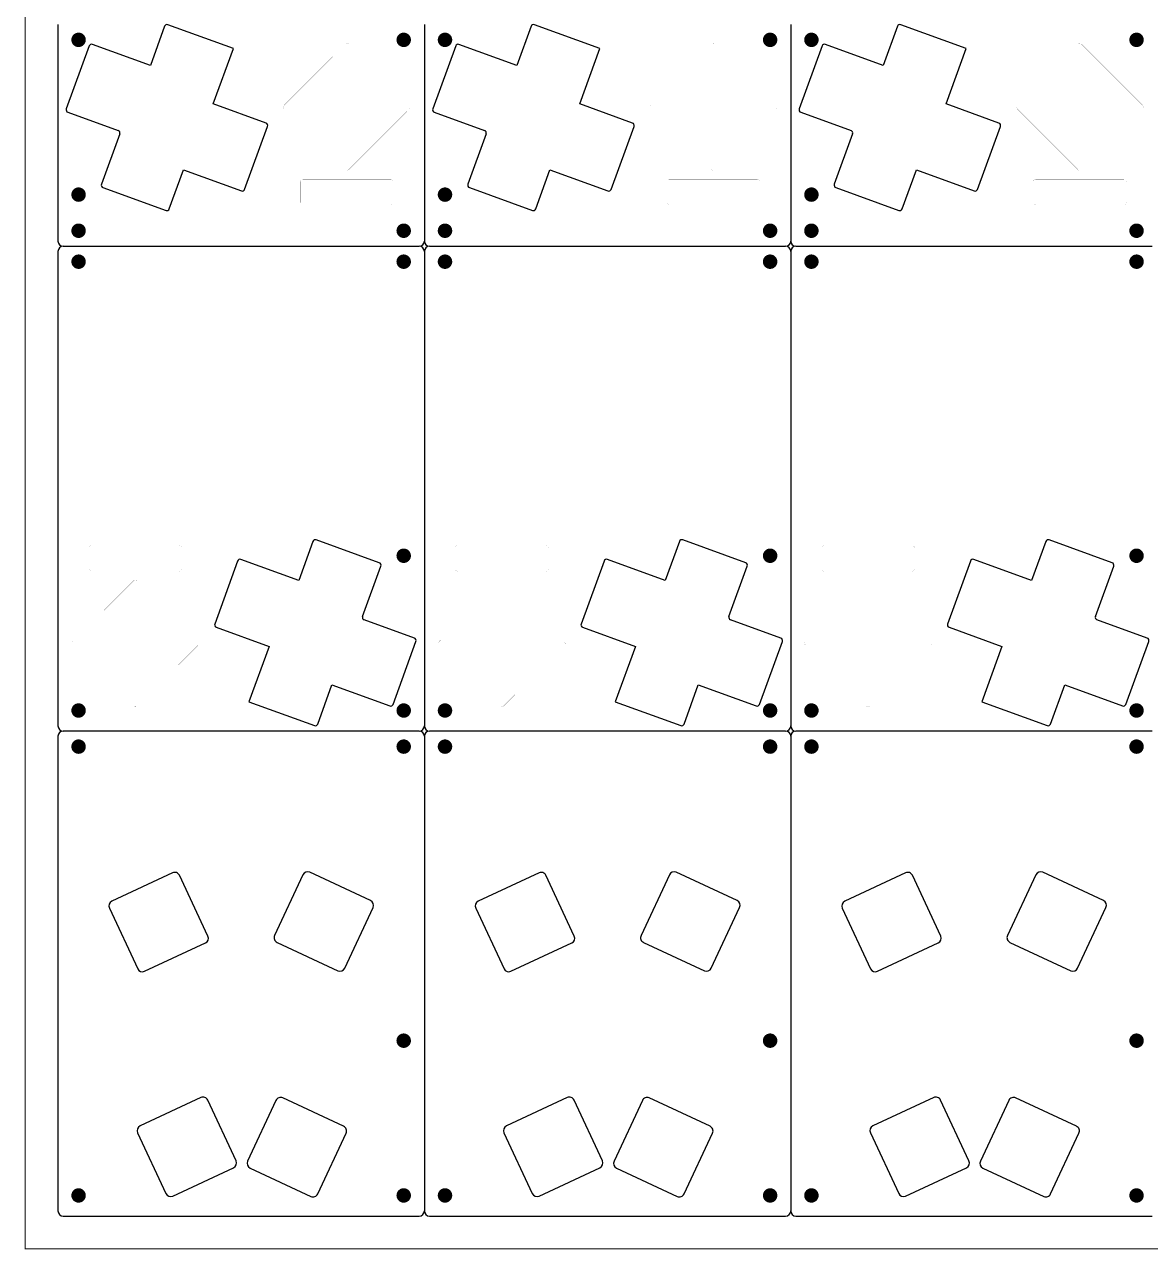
# Model space of a CAD drawing. Extents: x 0 to 432, y 0 to 711.
# Drawn here: x -0.1 to 218.1, y -0.1 to 237.3 of the extents above; entities that cross this region are included whole.
import ezdxf

# ---------------------------------------------------------------- set-up
doc = ezdxf.new("R2010")
doc.units = 0
doc.layers.add('20', color=5, linetype='CONTINUOUS')
doc.layers.add('51', color=6, linetype='CONTINUOUS')

msp = doc.modelspace()

# ---------------------------------------------------------------- linework, layer by layer
at = {"layer": '20'}
for p, q in [((6.35, 237.35), (6.35, 200.35)), ((27.0214, 236.9738), (24.2632, 229.3959)), ((40.3481, 232.6554), (27.6622, 237.2727)), ((77.35, 237.35), (77.35, 200.35)), ((98.0214, 236.9738), (95.2632, 229.3959)), ((111.3481, 232.6554), (98.6622, 237.2727)), ((148.35, 237.35), (148.35, 200.35)), ((169.0214, 236.9738), (166.2632, 229.3959)), ((182.3481, 232.6554), (169.6622, 237.2727)), ((12.4214, 233.1738), (7.9751, 220.9578)), ((24.2632, 229.3959), (13.0622, 233.4727)), ((83.4214, 233.1738), (78.9751, 220.9578)), ((95.2632, 229.3959), (84.0622, 233.4727)), ((154.4214, 233.1738), (149.9751, 220.9578)), ((166.2632, 229.3959), (155.0622, 233.4727)), ((36.4512, 221.9488), (40.3481, 232.6554)), ((107.4512, 221.9488), (111.3481, 232.6554)), ((178.4512, 221.9488), (182.3481, 232.6554)), ((46.6782, 218.2264), (36.4512, 221.9488)), ((117.6782, 218.2264), (107.4512, 221.9488)), ((188.6782, 218.2264), (178.4512, 221.9488)), ((8.274, 220.317), (18.0312, 216.7657)), ((79.274, 220.317), (89.0312, 216.7657)), ((150.274, 220.317), (160.0312, 216.7657)), ((18.33, 216.1248), (14.7751, 206.3578)), ((42.5308, 205.3696), (46.9771, 217.5856)), ((89.33, 216.1248), (85.7751, 206.3578)), ((113.5308, 205.3696), (117.9771, 217.5856)), ((160.33, 216.1248), (156.7751, 206.3578)), ((184.5308, 205.3696), (188.9771, 217.5856)), ((27.9308, 201.5696), (30.689, 209.1475)), ((30.689, 209.1475), (41.89, 205.0707)), ((98.9308, 201.5696), (101.689, 209.1475)), ((101.689, 209.1475), (112.89, 205.0707)), ((169.9308, 201.5696), (172.689, 209.1475)), ((172.689, 209.1475), (183.89, 205.0707)), ((15.074, 205.717), (27.29, 201.2707)), ((86.074, 205.717), (98.29, 201.2707)), ((157.074, 205.717), (169.29, 201.2707)), ((6.35, 200.35), (6.35, 195.35)), ((77.35, 200.35), (77.35, 195.35)), ((148.35, 200.35), (148.35, 195.35)), ((6.35, 193.35), (6.35, 101.35)), ((7.35, 194.35), (76.35, 194.35)), ((77.35, 193.35), (77.35, 101.35)), ((78.35, 194.35), (147.35, 194.35)), ((148.35, 193.35), (148.35, 101.35)), ((149.35, 194.35), (218.35, 194.35)), ((55.7692, 137.1304), (53.011, 129.5525)), ((68.626, 132.983), (56.41, 137.4293)), ((126.7692, 137.1304), (124.011, 129.5525)), ((139.626, 132.983), (127.41, 137.4293)), ((197.7692, 137.1304), (195.011, 129.5525)), ((210.626, 132.983), (198.41, 137.4293)), ((41.1692, 133.3304), (36.7229, 121.1144)), ((53.011, 129.5525), (41.81, 133.6293)), ((112.1692, 133.3304), (107.7229, 121.1144)), ((124.011, 129.5525), (112.81, 133.6293)), ((183.1692, 133.3304), (178.7229, 121.1144)), ((195.011, 129.5525), (183.81, 133.6293)), ((65.37, 122.5752), (68.9249, 132.3422)), ((136.37, 122.5752), (139.9249, 132.3422)), ((207.37, 122.5752), (210.9249, 132.3422)), ((75.426, 118.383), (65.6688, 121.9344)), ((146.426, 118.383), (136.6688, 121.9344)), ((217.426, 118.383), (207.6688, 121.9344)), ((37.0218, 120.4736), (47.2488, 116.7512)), ((108.0218, 120.4736), (118.2488, 116.7512)), ((179.0218, 120.4736), (189.2488, 116.7512)), ((47.2488, 116.7512), (43.3519, 106.0446)), ((71.2786, 105.5262), (75.7249, 117.7422)), ((118.2488, 116.7512), (114.3519, 106.0446)), ((142.2786, 105.5262), (146.7249, 117.7422)), ((189.2488, 116.7512), (185.3519, 106.0446)), ((213.2786, 105.5262), (217.7249, 117.7422)), ((56.6786, 101.7262), (59.4368, 109.3041)), ((59.4368, 109.3041), (70.6378, 105.2273)), ((127.6786, 101.7262), (130.4368, 109.3041)), ((130.4368, 109.3041), (141.6378, 105.2273)), ((198.6786, 101.7262), (201.4368, 109.3041)), ((201.4368, 109.3041), (212.6378, 105.2273)), ((43.3519, 106.0446), (56.0378, 101.4273)), ((114.3519, 106.0446), (127.0378, 101.4273)), ((185.3519, 106.0446), (198.0378, 101.4273)), ((76.35, 100.35), (7.35, 100.35)), ((147.35, 100.35), (78.35, 100.35)), ((218.35, 100.35), (149.35, 100.35)), ((6.35, 99.35), (6.35, 7.35)), ((77.35, 99.35), (77.35, 7.35)), ((148.35, 99.35), (148.35, 7.35)), ((28.5762, 72.8875), (16.7942, 67.3935)), ((35.3992, 60.6218), (29.9052, 72.4038)), ((53.8352, 72.5163), (48.3412, 60.7343)), ((66.9461, 67.5059), (55.1641, 73)), ((99.5762, 72.8875), (87.7942, 67.3935)), ((106.3992, 60.6218), (100.9052, 72.4038)), ((124.8352, 72.5163), (119.3412, 60.7343)), ((137.9461, 67.5059), (126.1641, 73)), ((170.5762, 72.8875), (158.7942, 67.3935)), ((177.3992, 60.6218), (171.9052, 72.4038)), ((195.8352, 72.5163), (190.3412, 60.7343)), ((208.9461, 67.5059), (197.1641, 73)), ((16.3105, 66.0645), (21.8046, 54.2825)), ((61.9358, 54.395), (67.4298, 66.177)), ((87.3105, 66.0645), (92.8046, 54.2825)), ((132.9358, 54.395), (138.4298, 66.177)), ((158.3105, 66.0645), (163.8046, 54.2825)), ((203.9358, 54.395), (209.4298, 66.177)), ((48.8248, 59.4053), (60.6068, 53.9113)), ((119.8248, 59.4053), (131.6068, 53.9113)), ((190.8248, 59.4053), (202.6068, 53.9113)), ((23.1335, 53.7988), (34.9155, 59.2929)), ((94.1335, 53.7988), (105.9155, 59.2929)), ((165.1335, 53.7988), (176.9155, 59.2929)), ((34.0395, 29.3299), (22.2575, 23.8358)), ((40.8625, 17.0642), (35.3684, 28.8462)), ((48.5952, 28.7688), (43.1012, 16.9868)), ((61.7062, 23.7584), (49.9242, 29.2525)), ((105.0395, 29.3299), (93.2575, 23.8358)), ((111.8625, 17.0642), (106.3684, 28.8462)), ((119.5952, 28.7688), (114.1012, 16.9868)), ((132.7062, 23.7584), (120.9242, 29.2525)), ((176.0395, 29.3299), (164.2575, 23.8358)), ((182.8625, 17.0642), (177.3684, 28.8462)), ((190.5952, 28.7688), (185.1012, 16.9868)), ((203.7062, 23.7584), (191.9242, 29.2525)), ((21.7738, 22.5069), (27.2679, 10.7249)), ((56.6958, 10.6475), (62.1899, 22.4295)), ((92.7738, 22.5069), (98.2679, 10.7249)), ((127.6958, 10.6475), (133.1899, 22.4295)), ((163.7738, 22.5069), (169.2679, 10.7249)), ((198.6958, 10.6475), (204.1899, 22.4295)), ((28.5968, 10.2412), (40.3788, 15.7352)), ((43.5849, 15.6579), (55.3669, 10.1638)), ((99.5968, 10.2412), (111.3788, 15.7352)), ((114.5849, 15.6579), (126.3669, 10.1638)), ((170.5968, 10.2412), (182.3788, 15.7352)), ((185.5849, 15.6579), (197.3669, 10.1638)), ((7.35, 6.35), (76.35, 6.35)), ((78.35, 6.35), (147.35, 6.35)), ((149.35, 6.35), (218.35, 6.35))]:
    msp.add_line(p, q, dxfattribs=at)
for points, const_width in [([(10.35, 233.65, 1), (10.35, 235.05, 1), (10.35, 233.65)], 1.4), ([(73.35, 233.65, 1), (73.35, 235.05, 1), (73.35, 233.65)], 1.4), ([(81.35, 233.65, 1), (81.35, 235.05, 1), (81.35, 233.65)], 1.4), ([(144.35, 233.65, 1), (144.35, 235.05, 1), (144.35, 233.65)], 1.4), ([(152.35, 233.65, 1), (152.35, 235.05, 1), (152.35, 233.65)], 1.4), ([(215.35, 233.65, 1), (215.35, 235.05, 1), (215.35, 233.65)], 1.4), ([(62.7036, 233.4964, 0.4142), (61.9964, 233.4964)], 0.01), ([(61.9947, 233.4982, 1), (61.9982, 233.4947)], 0.005), ([(61.9982, 233.4947, 1), (61.9947, 233.4982)], 0.005), ([(62.7053, 233.4982, 1), (62.7018, 233.4947)], 0.005), ([(62.7018, 233.4947, 1), (62.7053, 233.4982)], 0.005), ([(133.7036, 233.4964, 0.4142), (132.9964, 233.4964)], 0.01), ([(132.9947, 233.4982, 1), (132.9982, 233.4947)], 0.005), ([(132.9982, 233.4947, 1), (132.9947, 233.4982)], 0.005), ([(133.7053, 233.4982, 1), (133.7018, 233.4947)], 0.005), ([(133.7018, 233.4947, 1), (133.7053, 233.4982)], 0.005), ([(204.7036, 233.4964, 0.4142), (203.9964, 233.4964)], 0.01), ([(203.9947, 233.4982, 1), (203.9982, 233.4947)], 0.005), ([(203.9982, 233.4947, 1), (203.9947, 233.4982)], 0.005), ([(204.7053, 233.4982, 1), (204.7018, 233.4947)], 0.005), ([(204.7018, 233.4947, 1), (204.7053, 233.4982)], 0.005), ([(50.2036, 221.7036, 0.4142), (50.2036, 220.9964)], 0.01), ([(50.2018, 221.7053, 1), (50.2053, 221.7018)], 0.005), ([(50.2053, 220.9982, 1), (50.2018, 220.9947)], 0.005), ([(50.2053, 221.7018, 1), (50.2018, 221.7053)], 0.005), ([(50.2018, 220.9947, 1), (50.2053, 220.9982)], 0.005), ([(74.4964, 220.9964, 0.4142), (74.4964, 221.7036)], 0.01), ([(74.4982, 221.7053, 1), (74.4947, 221.7018)], 0.005), ([(74.4947, 220.9982, 1), (74.4982, 220.9947)], 0.005), ([(74.4947, 221.7018, 1), (74.4982, 221.7053)], 0.005), ([(74.4982, 220.9947, 1), (74.4947, 220.9982)], 0.005), ([(121.2036, 221.7036, 0.4142), (121.2036, 220.9964)], 0.01), ([(121.2018, 221.7053, 1), (121.2053, 221.7018)], 0.005), ([(121.2053, 220.9982, 1), (121.2018, 220.9947)], 0.005), ([(121.2053, 221.7018, 1), (121.2018, 221.7053)], 0.005), ([(121.2018, 220.9947, 1), (121.2053, 220.9982)], 0.005), ([(145.4964, 220.9964, 0.4142), (145.4964, 221.7036)], 0.01), ([(145.4982, 221.7053, 1), (145.4947, 221.7018)], 0.005), ([(145.4947, 220.9982, 1), (145.4982, 220.9947)], 0.005), ([(145.4947, 221.7018, 1), (145.4982, 221.7053)], 0.005), ([(145.4982, 220.9947, 1), (145.4947, 220.9982)], 0.005), ([(192.2036, 221.7036, 0.4142), (192.2036, 220.9964)], 0.01), ([(192.2018, 221.7053, 1), (192.2053, 221.7018)], 0.005), ([(192.2053, 220.9982, 1), (192.2018, 220.9947)], 0.005), ([(192.2053, 221.7018, 1), (192.2018, 221.7053)], 0.005), ([(192.2018, 220.9947, 1), (192.2053, 220.9982)], 0.005), ([(216.4964, 220.9964, 0.4142), (216.4964, 221.7036)], 0.01), ([(216.4982, 221.7053, 1), (216.4947, 221.7018)], 0.005), ([(216.4947, 220.9982, 1), (216.4982, 220.9947)], 0.005), ([(216.4947, 221.7018, 1), (216.4982, 221.7053)], 0.005), ([(216.4982, 220.9947, 1), (216.4947, 220.9982)], 0.005), ([(61.9964, 209.2036, 0.4142), (62.7036, 209.2036)], 0.01), ([(61.9982, 209.2053, 1), (61.9947, 209.2018)], 0.005), ([(61.9947, 209.2018, 1), (61.9982, 209.2053)], 0.005), ([(62.7018, 209.2053, 1), (62.7053, 209.2018)], 0.005), ([(62.7053, 209.2018, 1), (62.7018, 209.2053)], 0.005), ([(132.9964, 209.2036, 0.4142), (133.7036, 209.2036)], 0.01), ([(132.9982, 209.2053, 1), (132.9947, 209.2018)], 0.005), ([(132.9947, 209.2018, 1), (132.9982, 209.2053)], 0.005), ([(133.7018, 209.2053, 1), (133.7053, 209.2018)], 0.005), ([(133.7053, 209.2018, 1), (133.7018, 209.2053)], 0.005), ([(203.9964, 209.2036, 0.4142), (204.7036, 209.2036)], 0.01), ([(203.9982, 209.2053, 1), (203.9947, 209.2018)], 0.005), ([(203.9947, 209.2018, 1), (203.9982, 209.2053)], 0.005), ([(204.7018, 209.2053, 1), (204.7053, 209.2018)], 0.005), ([(204.7053, 209.2018, 1), (204.7018, 209.2053)], 0.005), ([(53.85, 207.35, 0.4142), (53.35, 206.85)], 0.01), ([(53.3525, 206.85, 1), (53.3475, 206.85)], 0.005), ([(53.3475, 206.85, 1), (53.3525, 206.85)], 0.005), ([(53.85, 207.3525, 1), (53.85, 207.3475)], 0.005), ([(53.85, 207.3475, 1), (53.85, 207.3525)], 0.005), ([(71.35, 206.85, 0.4142), (70.85, 207.35)], 0.01), ([(70.85, 207.3525, 1), (70.85, 207.3475)], 0.005), ([(70.85, 207.3475, 1), (70.85, 207.3525)], 0.005), ([(71.3525, 206.85, 1), (71.3475, 206.85)], 0.005), ([(71.3475, 206.85, 1), (71.3525, 206.85)], 0.005), ([(124.85, 207.35, 0.4142), (124.35, 206.85)], 0.01), ([(124.3525, 206.85, 1), (124.3475, 206.85)], 0.005), ([(124.3475, 206.85, 1), (124.3525, 206.85)], 0.005), ([(124.85, 207.3525, 1), (124.85, 207.3475)], 0.005), ([(124.85, 207.3475, 1), (124.85, 207.3525)], 0.005), ([(142.35, 206.85, 0.4142), (141.85, 207.35)], 0.01), ([(141.85, 207.3525, 1), (141.85, 207.3475)], 0.005), ([(141.85, 207.3475, 1), (141.85, 207.3525)], 0.005), ([(142.3525, 206.85, 1), (142.3475, 206.85)], 0.005), ([(142.3475, 206.85, 1), (142.3525, 206.85)], 0.005), ([(195.85, 207.35, 0.4142), (195.35, 206.85)], 0.01), ([(195.3525, 206.85, 1), (195.3475, 206.85)], 0.005), ([(195.3475, 206.85, 1), (195.3525, 206.85)], 0.005), ([(195.85, 207.3525, 1), (195.85, 207.3475)], 0.005), ([(195.85, 207.3475, 1), (195.85, 207.3525)], 0.005), ([(213.35, 206.85, 0.4142), (212.85, 207.35)], 0.01), ([(212.85, 207.3525, 1), (212.85, 207.3475)], 0.005), ([(212.85, 207.3475, 1), (212.85, 207.3525)], 0.005), ([(213.3525, 206.85, 1), (213.3475, 206.85)], 0.005), ([(213.3475, 206.85, 1), (213.3525, 206.85)], 0.005), ([(10.35, 203.65, 1), (10.35, 205.05, 1), (10.35, 203.65)], 1.4), ([(81.35, 203.65, 1), (81.35, 205.05, 1), (81.35, 203.65)], 1.4), ([(152.35, 203.65, 1), (152.35, 205.05, 1), (152.35, 203.65)], 1.4), ([(53.35, 202.85, 0.4142), (53.85, 202.35)], 0.01), ([(53.3525, 202.85, 1), (53.3475, 202.85)], 0.005), ([(53.3475, 202.85, 1), (53.3525, 202.85)], 0.005), ([(53.85, 202.3525, 1), (53.85, 202.3475)], 0.005), ([(53.85, 202.3475, 1), (53.85, 202.3525)], 0.005), ([(70.85, 202.35, 0.4142), (71.35, 202.85)], 0.01), ([(70.85, 202.3525, 1), (70.85, 202.3475)], 0.005), ([(70.85, 202.3475, 1), (70.85, 202.3525)], 0.005), ([(71.3525, 202.85, 1), (71.3475, 202.85)], 0.005), ([(71.3475, 202.85, 1), (71.3525, 202.85)], 0.005), ([(124.35, 202.85, 0.4142), (124.85, 202.35)], 0.01), ([(124.3525, 202.85, 1), (124.3475, 202.85)], 0.005), ([(124.3475, 202.85, 1), (124.3525, 202.85)], 0.005), ([(124.85, 202.3525, 1), (124.85, 202.3475)], 0.005), ([(124.85, 202.3475, 1), (124.85, 202.3525)], 0.005), ([(141.85, 202.35, 0.4142), (142.35, 202.85)], 0.01), ([(141.85, 202.3525, 1), (141.85, 202.3475)], 0.005), ([(141.85, 202.3475, 1), (141.85, 202.3525)], 0.005), ([(142.3525, 202.85, 1), (142.3475, 202.85)], 0.005), ([(142.3475, 202.85, 1), (142.3525, 202.85)], 0.005), ([(195.35, 202.85, 0.4142), (195.85, 202.35)], 0.01), ([(195.3525, 202.85, 1), (195.3475, 202.85)], 0.005), ([(195.3475, 202.85, 1), (195.3525, 202.85)], 0.005), ([(195.85, 202.3525, 1), (195.85, 202.3475)], 0.005), ([(195.85, 202.3475, 1), (195.85, 202.3525)], 0.005), ([(212.85, 202.35, 0.4142), (213.35, 202.85)], 0.01), ([(212.85, 202.3525, 1), (212.85, 202.3475)], 0.005), ([(212.85, 202.3475, 1), (212.85, 202.3525)], 0.005), ([(213.3525, 202.85, 1), (213.3475, 202.85)], 0.005), ([(213.3475, 202.85, 1), (213.3525, 202.85)], 0.005), ([(6.35, 200.3525, 1), (6.35, 200.3475)], 0.005), ([(77.35, 200.3525, 1), (77.35, 200.3475)], 0.005), ([(77.35, 200.3475, 1), (77.35, 200.3525)], 0.005), ([(148.35, 200.3525, 1), (148.35, 200.3475)], 0.005), ([(148.35, 200.3475, 1), (148.35, 200.3525)], 0.005), ([(10.35, 196.65, 1), (10.35, 198.05, 1), (10.35, 196.65)], 1.4), ([(73.35, 196.65, 1), (73.35, 198.05, 1), (73.35, 196.65)], 1.4), ([(81.35, 196.65, 1), (81.35, 198.05, 1), (81.35, 196.65)], 1.4), ([(144.35, 196.65, 1), (144.35, 198.05, 1), (144.35, 196.65)], 1.4), ([(152.35, 196.65, 1), (152.35, 198.05, 1), (152.35, 196.65)], 1.4), ([(215.35, 196.65, 1), (215.35, 198.05, 1), (215.35, 196.65)], 1.4), ([(10.35, 190.65, 1), (10.35, 192.05, 1), (10.35, 190.65)], 1.4), ([(73.35, 190.65, 1), (73.35, 192.05, 1), (73.35, 190.65)], 1.4), ([(81.35, 190.65, 1), (81.35, 192.05, 1), (81.35, 190.65)], 1.4), ([(144.35, 190.65, 1), (144.35, 192.05, 1), (144.35, 190.65)], 1.4), ([(152.35, 190.65, 1), (152.35, 192.05, 1), (152.35, 190.65)], 1.4), ([(215.35, 190.65, 1), (215.35, 192.05, 1), (215.35, 190.65)], 1.4), ([(12.85, 136.35, 0.4142), (12.35, 135.85)], 0.01), ([(12.3525, 135.85, 1), (12.3475, 135.85)], 0.005), ([(12.3475, 135.85, 1), (12.3525, 135.85)], 0.005), ([(12.85, 136.3525, 1), (12.85, 136.3475)], 0.005), ([(12.85, 136.3475, 1), (12.85, 136.3525)], 0.005), ([(30.35, 135.85, 0.4142), (29.85, 136.35)], 0.01), ([(29.85, 136.3525, 1), (29.85, 136.3475)], 0.005), ([(29.85, 136.3475, 1), (29.85, 136.3525)], 0.005), ([(30.3525, 135.85, 1), (30.3475, 135.85)], 0.005), ([(30.3475, 135.85, 1), (30.3525, 135.85)], 0.005), ([(73.35, 133.65, 1), (73.35, 135.05, 1), (73.35, 133.65)], 1.4), ([(83.85, 136.35, 0.4142), (83.35, 135.85)], 0.01), ([(83.3525, 135.85, 1), (83.3475, 135.85)], 0.005), ([(83.3475, 135.85, 1), (83.3525, 135.85)], 0.005), ([(83.85, 136.3525, 1), (83.85, 136.3475)], 0.005), ([(83.85, 136.3475, 1), (83.85, 136.3525)], 0.005), ([(101.35, 135.85, 0.4142), (100.85, 136.35)], 0.01), ([(100.85, 136.3525, 1), (100.85, 136.3475)], 0.005), ([(100.85, 136.3475, 1), (100.85, 136.3525)], 0.005), ([(101.3525, 135.85, 1), (101.3475, 135.85)], 0.005), ([(101.3475, 135.85, 1), (101.3525, 135.85)], 0.005), ([(144.35, 133.65, 1), (144.35, 135.05, 1), (144.35, 133.65)], 1.4), ([(154.85, 136.35, 0.4142), (154.35, 135.85)], 0.01), ([(154.3525, 135.85, 1), (154.3475, 135.85)], 0.005), ([(154.3475, 135.85, 1), (154.3525, 135.85)], 0.005), ([(154.85, 136.3525, 1), (154.85, 136.3475)], 0.005), ([(154.85, 136.3475, 1), (154.85, 136.3525)], 0.005), ([(172.35, 135.85, 0.4142), (171.85, 136.35)], 0.01), ([(171.85, 136.3525, 1), (171.85, 136.3475)], 0.005), ([(171.85, 136.3475, 1), (171.85, 136.3525)], 0.005), ([(172.3525, 135.85, 1), (172.3475, 135.85)], 0.005), ([(172.3475, 135.85, 1), (172.3525, 135.85)], 0.005), ([(215.35, 133.65, 1), (215.35, 135.05, 1), (215.35, 133.65)], 1.4), ([(12.35, 131.85, 0.4142), (12.85, 131.35)], 0.01), ([(12.3525, 131.85, 1), (12.3475, 131.85)], 0.005), ([(12.3475, 131.85, 1), (12.3525, 131.85)], 0.005), ([(12.85, 131.3525, 1), (12.85, 131.3475)], 0.005), ([(12.85, 131.3475, 1), (12.85, 131.3525)], 0.005), ([(29.85, 131.35, 0.4142), (30.35, 131.85)], 0.01), ([(29.85, 131.3525, 1), (29.85, 131.3475)], 0.005), ([(29.85, 131.3475, 1), (29.85, 131.3525)], 0.005), ([(30.3525, 131.85, 1), (30.3475, 131.85)], 0.005), ([(30.3475, 131.85, 1), (30.3525, 131.85)], 0.005), ([(83.35, 131.85, 0.4142), (83.85, 131.35)], 0.01), ([(83.3525, 131.85, 1), (83.3475, 131.85)], 0.005), ([(83.3475, 131.85, 1), (83.3525, 131.85)], 0.005), ([(83.85, 131.3525, 1), (83.85, 131.3475)], 0.005), ([(83.85, 131.3475, 1), (83.85, 131.3525)], 0.005), ([(100.85, 131.35, 0.4142), (101.35, 131.85)], 0.01), ([(100.85, 131.3525, 1), (100.85, 131.3475)], 0.005), ([(100.85, 131.3475, 1), (100.85, 131.3525)], 0.005), ([(101.3525, 131.85, 1), (101.3475, 131.85)], 0.005), ([(101.3475, 131.85, 1), (101.3525, 131.85)], 0.005), ([(154.35, 131.85, 0.4142), (154.85, 131.35)], 0.01), ([(154.3525, 131.85, 1), (154.3475, 131.85)], 0.005), ([(154.3475, 131.85, 1), (154.3525, 131.85)], 0.005), ([(154.85, 131.3525, 1), (154.85, 131.3475)], 0.005), ([(154.85, 131.3475, 1), (154.85, 131.3525)], 0.005), ([(171.85, 131.35, 0.4142), (172.35, 131.85)], 0.01), ([(171.85, 131.3525, 1), (171.85, 131.3475)], 0.005), ([(171.85, 131.3475, 1), (171.85, 131.3525)], 0.005), ([(172.3525, 131.85, 1), (172.3475, 131.85)], 0.005), ([(172.3475, 131.85, 1), (172.3525, 131.85)], 0.005), ([(21.7036, 129.4964, 0.4142), (20.9964, 129.4964)], 0.01), ([(20.9947, 129.4982, 1), (20.9982, 129.4947)], 0.005), ([(20.9982, 129.4947, 1), (20.9947, 129.4982)], 0.005), ([(21.7053, 129.4982, 1), (21.7018, 129.4947)], 0.005), ([(21.7018, 129.4947, 1), (21.7053, 129.4982)], 0.005), ([(92.7036, 129.4964, 0.4142), (91.9964, 129.4964)], 0.01), ([(91.9947, 129.4982, 1), (91.9982, 129.4947)], 0.005), ([(91.9982, 129.4947, 1), (91.9947, 129.4982)], 0.005), ([(92.7053, 129.4982, 1), (92.7018, 129.4947)], 0.005), ([(92.7018, 129.4947, 1), (92.7053, 129.4982)], 0.005), ([(163.7036, 129.4964, 0.4142), (162.9964, 129.4964)], 0.01), ([(162.9947, 129.4982, 1), (162.9982, 129.4947)], 0.005), ([(162.9982, 129.4947, 1), (162.9947, 129.4982)], 0.005), ([(163.7053, 129.4982, 1), (163.7018, 129.4947)], 0.005), ([(163.7018, 129.4947, 1), (163.7053, 129.4982)], 0.005), ([(9.2036, 117.7036, 0.4142), (9.2036, 116.9964)], 0.01), ([(9.2018, 117.7053, 1), (9.2053, 117.7018)], 0.005), ([(9.2053, 116.9982, 1), (9.2018, 116.9947)], 0.005), ([(9.2053, 117.7018, 1), (9.2018, 117.7053)], 0.005), ([(9.2018, 116.9947, 1), (9.2053, 116.9982)], 0.005), ([(33.4964, 116.9964, 0.4142), (33.4964, 117.7036)], 0.01), ([(33.4982, 117.7053, 1), (33.4947, 117.7018)], 0.005), ([(33.4947, 116.9982, 1), (33.4982, 116.9947)], 0.005), ([(33.4947, 117.7018, 1), (33.4982, 117.7053)], 0.005), ([(33.4982, 116.9947, 1), (33.4947, 116.9982)], 0.005), ([(80.2036, 117.7036, 0.4142), (80.2036, 116.9964)], 0.01), ([(80.2018, 117.7053, 1), (80.2053, 117.7018)], 0.005), ([(80.2053, 116.9982, 1), (80.2018, 116.9947)], 0.005), ([(80.2053, 117.7018, 1), (80.2018, 117.7053)], 0.005), ([(80.2018, 116.9947, 1), (80.2053, 116.9982)], 0.005), ([(104.4964, 116.9964, 0.4142), (104.4964, 117.7036)], 0.01), ([(104.4982, 117.7053, 1), (104.4947, 117.7018)], 0.005), ([(104.4947, 116.9982, 1), (104.4982, 116.9947)], 0.005), ([(104.4947, 117.7018, 1), (104.4982, 117.7053)], 0.005), ([(104.4982, 116.9947, 1), (104.4947, 116.9982)], 0.005), ([(151.2036, 117.7036, 0.4142), (151.2036, 116.9964)], 0.01), ([(151.2018, 117.7053, 1), (151.2053, 117.7018)], 0.005), ([(151.2053, 116.9982, 1), (151.2018, 116.9947)], 0.005), ([(151.2053, 117.7018, 1), (151.2018, 117.7053)], 0.005), ([(151.2018, 116.9947, 1), (151.2053, 116.9982)], 0.005), ([(175.4964, 116.9964, 0.4142), (175.4964, 117.7036)], 0.01), ([(175.4982, 117.7053, 1), (175.4947, 117.7018)], 0.005), ([(175.4947, 116.9982, 1), (175.4982, 116.9947)], 0.005), ([(175.4947, 117.7018, 1), (175.4982, 117.7053)], 0.005), ([(175.4982, 116.9947, 1), (175.4947, 116.9982)], 0.005), ([(10.35, 103.65, 1), (10.35, 105.05, 1), (10.35, 103.65)], 1.4), ([(20.9964, 105.2036, 0.4142), (21.7036, 105.2036)], 0.01), ([(20.9982, 105.2053, 1), (20.9947, 105.2018)], 0.005), ([(20.9947, 105.2018, 1), (20.9982, 105.2053)], 0.005), ([(21.7018, 105.2053, 1), (21.7053, 105.2018)], 0.005), ([(21.7053, 105.2018, 1), (21.7018, 105.2053)], 0.005), ([(73.35, 103.65, 1), (73.35, 105.05, 1), (73.35, 103.65)], 1.4), ([(81.35, 103.65, 1), (81.35, 105.05, 1), (81.35, 103.65)], 1.4), ([(91.9964, 105.2036, 0.4142), (92.7036, 105.2036)], 0.01), ([(91.9982, 105.2053, 1), (91.9947, 105.2018)], 0.005), ([(91.9947, 105.2018, 1), (91.9982, 105.2053)], 0.005), ([(92.7018, 105.2053, 1), (92.7053, 105.2018)], 0.005), ([(92.7053, 105.2018, 1), (92.7018, 105.2053)], 0.005), ([(144.35, 103.65, 1), (144.35, 105.05, 1), (144.35, 103.65)], 1.4), ([(152.35, 103.65, 1), (152.35, 105.05, 1), (152.35, 103.65)], 1.4), ([(162.9964, 105.2036, 0.4142), (163.7036, 105.2036)], 0.01), ([(162.9982, 105.2053, 1), (162.9947, 105.2018)], 0.005), ([(162.9947, 105.2018, 1), (162.9982, 105.2053)], 0.005), ([(163.7018, 105.2053, 1), (163.7053, 105.2018)], 0.005), ([(163.7053, 105.2018, 1), (163.7018, 105.2053)], 0.005), ([(215.35, 103.65, 1), (215.35, 105.05, 1), (215.35, 103.65)], 1.4), ([(10.35, 96.65, 1), (10.35, 98.05, 1), (10.35, 96.65)], 1.4), ([(73.35, 96.65, 1), (73.35, 98.05, 1), (73.35, 96.65)], 1.4), ([(81.35, 96.65, 1), (81.35, 98.05, 1), (81.35, 96.65)], 1.4), ([(144.35, 96.65, 1), (144.35, 98.05, 1), (144.35, 96.65)], 1.4), ([(152.35, 96.65, 1), (152.35, 98.05, 1), (152.35, 96.65)], 1.4), ([(215.35, 96.65, 1), (215.35, 98.05, 1), (215.35, 96.65)], 1.4), ([(73.35, 39.65, 1), (73.35, 41.05, 1), (73.35, 39.65)], 1.4), ([(144.35, 39.65, 1), (144.35, 41.05, 1), (144.35, 39.65)], 1.4), ([(215.35, 39.65, 1), (215.35, 41.05, 1), (215.35, 39.65)], 1.4), ([(10.35, 9.65, 1), (10.35, 11.05, 1), (10.35, 9.65)], 1.4), ([(73.35, 9.65, 1), (73.35, 11.05, 1), (73.35, 9.65)], 1.4), ([(81.35, 9.65, 1), (81.35, 11.05, 1), (81.35, 9.65)], 1.4), ([(144.35, 9.65, 1), (144.35, 11.05, 1), (144.35, 9.65)], 1.4), ([(152.35, 9.65, 1), (152.35, 11.05, 1), (152.35, 9.65)], 1.4), ([(215.35, 9.65, 1), (215.35, 11.05, 1), (215.35, 9.65)], 1.4)]:
    msp.add_lwpolyline(points, format="xyb", dxfattribs=dict(at, const_width=const_width))
at = {"layer": '20', "const_width": 0.01}
for points in [[(50.2036, 221.7036), (61.9964, 233.4964)], [(62.7036, 233.4964), (74.4964, 221.7036)], [(121.2036, 221.7036), (132.9964, 233.4964)], [(133.7036, 233.4964), (145.4964, 221.7036)], [(192.2036, 221.7036), (203.9964, 233.4964)], [(204.7036, 233.4964), (216.4964, 221.7036)], [(61.9964, 209.2036), (50.2036, 220.9964)], [(74.4964, 220.9964), (62.7036, 209.2036)], [(132.9964, 209.2036), (121.2036, 220.9964)], [(145.4964, 220.9964), (133.7036, 209.2036)], [(203.9964, 209.2036), (192.2036, 220.9964)], [(216.4964, 220.9964), (204.7036, 209.2036)], [(53.35, 202.85), (53.35, 206.85)], [(53.85, 207.35), (70.85, 207.35)], [(71.35, 202.85), (71.35, 206.85)], [(124.35, 202.85), (124.35, 206.85)], [(124.85, 207.35), (141.85, 207.35)], [(142.35, 202.85), (142.35, 206.85)], [(195.35, 202.85), (195.35, 206.85)], [(195.85, 207.35), (212.85, 207.35)], [(213.35, 202.85), (213.35, 206.85)], [(70.85, 202.35), (53.85, 202.35)], [(141.85, 202.35), (124.85, 202.35)], [(212.85, 202.35), (195.85, 202.35)], [(6.35, 200.35), (77.35, 200.35)], [(77.35, 200.35), (148.35, 200.35)], [(148.35, 200.35), (219.35, 200.35)], [(12.35, 135.85), (12.35, 131.85)], [(12.85, 136.35), (29.85, 136.35)], [(30.35, 135.85), (30.35, 131.85)], [(83.35, 135.85), (83.35, 131.85)], [(83.85, 136.35), (100.85, 136.35)], [(101.35, 135.85), (101.35, 131.85)], [(154.35, 135.85), (154.35, 131.85)], [(154.85, 136.35), (171.85, 136.35)], [(172.35, 135.85), (172.35, 131.85)], [(29.85, 131.35), (12.85, 131.35)], [(100.85, 131.35), (83.85, 131.35)], [(171.85, 131.35), (154.85, 131.35)], [(9.2036, 117.7036), (20.9964, 129.4964)], [(21.7036, 129.4964), (33.4964, 117.7036)], [(80.2036, 117.7036), (91.9964, 129.4964)], [(92.7036, 129.4964), (104.4964, 117.7036)], [(151.2036, 117.7036), (162.9964, 129.4964)], [(163.7036, 129.4964), (175.4964, 117.7036)], [(20.9964, 105.2036), (9.2036, 116.9964)], [(33.4964, 116.9964), (21.7036, 105.2036)], [(91.9964, 105.2036), (80.2036, 116.9964)], [(104.4964, 116.9964), (92.7036, 105.2036)], [(162.9964, 105.2036), (151.2036, 116.9964)], [(175.4964, 116.9964), (163.7036, 105.2036)]]:
    msp.add_lwpolyline(points, dxfattribs=at)
at = {"layer": '20'}
for centre, radius, start, end in [((27.4912, 236.8028), 0.5, 69.9998, 159.9999), ((98.4912, 236.8028), 0.5, 69.9998, 159.9999), ((169.4912, 236.8028), 0.5, 69.9998, 159.9999), ((12.8912, 233.0028), 0.5, 69.9998, 159.9999), ((83.8912, 233.0028), 0.5, 69.9998, 159.9999), ((154.8912, 233.0028), 0.5, 69.9998, 159.9999), ((8.445, 220.7868), 0.5, 160.0003, 250.0001), ((79.445, 220.7868), 0.5, 160.0003, 250.0001), ((150.445, 220.7868), 0.5, 160.0003, 250.0001), ((17.8602, 216.2958), 0.5, 340.0003, 70.0001), ((46.5072, 217.7566), 0.5, 340.0003, 70.0001), ((88.8602, 216.2958), 0.5, 340.0003, 70.0001), ((117.5072, 217.7566), 0.5, 340.0003, 70.0001), ((159.8602, 216.2958), 0.5, 340.0003, 70.0001), ((188.5072, 217.7566), 0.5, 340.0003, 70.0001), ((15.245, 206.1868), 0.5, 160.0003, 250.0001), ((42.061, 205.5406), 0.5, 249.9998, 339.9999), ((86.245, 206.1868), 0.5, 160.0003, 250.0001), ((113.061, 205.5406), 0.5, 249.9998, 339.9999), ((157.245, 206.1868), 0.5, 160.0003, 250.0001), ((184.061, 205.5406), 0.5, 249.9998, 339.9999), ((27.461, 201.7406), 0.5, 249.9998, 339.9999), ((98.461, 201.7406), 0.5, 249.9998, 339.9999), ((169.461, 201.7406), 0.5, 249.9998, 339.9999), ((7.35, 195.35), 1, 180, 270), ((76.35, 195.35), 1, 270, 0), ((78.35, 195.35), 1, 180, 270), ((147.35, 195.35), 1, 270, 0), ((149.35, 195.35), 1, 180, 270), ((7.35, 193.35), 1, 90, 180), ((76.35, 193.35), 1, 0, 90), ((78.35, 193.35), 1, 90, 180), ((147.35, 193.35), 1, 0, 90), ((149.35, 193.35), 1, 90, 180), ((56.239, 136.9594), 0.5, 69.9998, 159.9999), ((127.239, 136.9594), 0.5, 69.9998, 159.9999), ((198.239, 136.9594), 0.5, 69.9998, 159.9999), ((41.639, 133.1594), 0.5, 69.9998, 159.9999), ((68.455, 132.5132), 0.5, 340.0003, 70.0001), ((112.639, 133.1594), 0.5, 69.9998, 159.9999), ((139.455, 132.5132), 0.5, 340.0003, 70.0001), ((183.639, 133.1594), 0.5, 69.9998, 159.9999), ((210.455, 132.5132), 0.5, 340.0003, 70.0001), ((37.1928, 120.9434), 0.5, 160.0003, 250.0001), ((65.8398, 122.4042), 0.5, 160.0003, 250.0001), ((108.1928, 120.9434), 0.5, 160.0003, 250.0001), ((136.8398, 122.4042), 0.5, 160.0003, 250.0001), ((179.1928, 120.9434), 0.5, 160.0003, 250.0001), ((207.8398, 122.4042), 0.5, 160.0003, 250.0001), ((75.255, 117.9132), 0.5, 340.0003, 70.0001), ((146.255, 117.9132), 0.5, 340.0003, 70.0001), ((217.255, 117.9132), 0.5, 340.0003, 70.0001), ((70.8088, 105.6972), 0.5, 249.9998, 339.9999), ((141.8088, 105.6972), 0.5, 249.9998, 339.9999), ((212.8088, 105.6972), 0.5, 249.9998, 339.9999), ((7.35, 101.35), 1, 180, 270), ((7.35, 99.35), 1, 90, 180), ((56.2088, 101.8972), 0.5, 249.9998, 339.9999), ((76.35, 101.35), 1, 270, 0), ((76.35, 99.35), 1, 0, 90), ((78.35, 101.35), 1, 180, 270), ((78.35, 99.35), 1, 90, 180), ((127.2088, 101.8972), 0.5, 249.9998, 339.9999), ((147.35, 101.35), 1, 270, 0), ((147.35, 99.35), 1, 0, 90), ((149.35, 101.35), 1, 180, 270), ((149.35, 99.35), 1, 90, 180), ((198.2088, 101.8972), 0.5, 249.9998, 339.9999), ((28.9989, 71.9812), 1, 24.9999, 114.9999), ((54.7415, 72.0937), 1, 65, 155), ((99.9989, 71.9812), 1, 24.9999, 114.9999), ((125.7415, 72.0937), 1, 65, 155), ((170.9989, 71.9812), 1, 24.9999, 114.9999), ((196.7415, 72.0937), 1, 65, 155), ((17.2168, 66.4871), 1, 115.0001, 205.0001), ((66.5235, 66.5996), 1, 335, 65), ((88.2168, 66.4871), 1, 115.0001, 205.0001), ((137.5235, 66.5996), 1, 335, 65), ((159.2168, 66.4871), 1, 115.0001, 205.0001), ((208.5235, 66.5996), 1, 335, 65), ((34.4929, 60.1992), 1, 295, 25), ((49.2475, 60.3117), 1, 155, 245), ((105.4929, 60.1992), 1, 295, 25), ((120.2475, 60.3117), 1, 155, 245), ((176.4929, 60.1992), 1, 295, 25), ((191.2475, 60.3117), 1, 155, 245), ((22.7109, 54.7051), 1, 205.0001, 295.0001), ((61.0295, 54.8176), 1, 245, 335), ((93.7109, 54.7051), 1, 205.0001, 295.0001), ((132.0295, 54.8176), 1, 245, 335), ((164.7109, 54.7051), 1, 205.0001, 295.0001), ((203.0295, 54.8176), 1, 245, 335), ((34.4621, 28.4236), 1, 24.9999, 114.9999), ((49.5016, 28.3462), 1, 65.0001, 155.0001), ((105.4621, 28.4236), 1, 24.9999, 114.9999), ((120.5016, 28.3462), 1, 65.0001, 155.0001), ((176.4621, 28.4236), 1, 24.9999, 114.9999), ((191.5016, 28.3462), 1, 65.0001, 155.0001), ((22.6801, 22.9295), 1, 115.0001, 205.0001), ((61.2836, 22.8521), 1, 335.0001, 65.0001), ((93.6801, 22.9295), 1, 115.0001, 205.0001), ((132.2836, 22.8521), 1, 335.0001, 65.0001), ((164.6801, 22.9295), 1, 115.0001, 205.0001), ((203.2836, 22.8521), 1, 335.0001, 65.0001), ((39.9562, 16.6416), 1, 294.9999, 24.9999), ((44.0075, 16.5642), 1, 154.9999, 244.9999), ((110.9562, 16.6416), 1, 294.9999, 24.9999), ((115.0075, 16.5642), 1, 154.9999, 244.9999), ((181.9562, 16.6416), 1, 294.9999, 24.9999), ((186.0075, 16.5642), 1, 154.9999, 244.9999), ((28.1742, 11.1475), 1, 205.0001, 295.0001), ((55.7895, 11.0701), 1, 244.9999, 334.9999), ((99.1742, 11.1475), 1, 205.0001, 295.0001), ((126.7895, 11.0701), 1, 244.9999, 334.9999), ((170.1742, 11.1475), 1, 205.0001, 295.0001), ((197.7895, 11.0701), 1, 244.9999, 334.9999), ((7.35, 7.35), 1, 180, 270), ((76.35, 7.35), 1, 270, 0), ((78.35, 7.35), 1, 180, 270), ((147.35, 7.35), 1, 270, 0), ((149.35, 7.35), 1, 180, 270)]:
    msp.add_arc(centre, radius, start, end, dxfattribs=at)
at = {"layer": '51', "const_width": 0.254}
for points in [[(0, 711.2), (0, 0)], [(0, 0), (431.8, 0)]]:
    msp.add_lwpolyline(points, dxfattribs=at)
at = {"layer": '51', "const_width": 0.127}
for points in [[(0, 0.0635, 1), (0, -0.0635)], [(-0.0635, 0, 1), (0.0635, 0)]]:
    msp.add_lwpolyline(points, format="xyb", dxfattribs=at)

doc.saveas('drawing.dxf')
